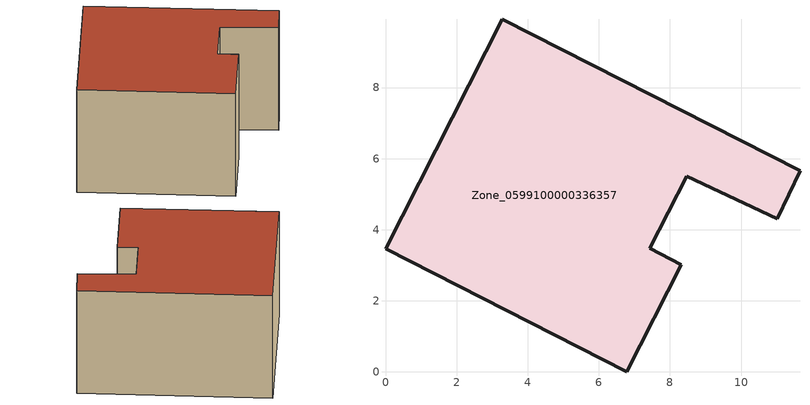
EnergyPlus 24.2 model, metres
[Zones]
Zone_0599100000336357
 floor ground (C_G): 0,3.46 3.29,9.93 11.66,5.66 11.01,4.31 8.47,5.51 7.43,3.48 8.32,3.02 6.78,0 z0
 wall outside (C_F): 11.01,4.31 11.66,5.66 3.29,9.93 0,3.46 6.78,0 8.32,3.02 7.43,3.48 8.47,5.51 11.01,4.31 z0:5.88
 roof outside (C_R): 7.43,3.48 8.47,5.51 11.01,4.31 11.66,5.66 3.29,9.93 0,3.46 6.78,0 8.32,3.02 z5.88
[BUILDING]
Pand.0599100000336357: North Axis=0; Terrain=City; Loads Convergence Tolerance Value=0.04; Temperature Convergence Tolerance Value=0.4; Solar Distribution=FullExterior; Maximum Number of Warmup Days=25; Minimum Number of Warmup Days=1
[Site:Location]
Rotterdam.The.Hague.AP_ZH_NLD Design_Conditions: Latitude=51.96; Longitude=4.45; Time Zone=1; Elevation=-4.5
[SITE:GROUNDTEMPERATURE:BUILDINGSURFACE]
18, 18, 18, 18, 18, 18, 18, 18, 18, 18, 18, 18
[MATERIAL] Thermal Absorptance=0.9; Solar Absorptance=0.7; Visible Absorptance=0.7
Name | Roughness | Thickness | Conductivity | Density | Specific Heat
G.TI.1975-1991 | MediumSmooth | 0.15 | 0.288461 | 540 | 1210
F.TI.1975-1991 | Rough | 0.3 | 0.230769 | 1920 | 840
R.TI.1975-1991 | MediumRough | 0.2 | 0.153846 | 1500 | 1000
[CONSTRUCTION]
C_G: G.TI.1975-1991
C_F: F.TI.1975-1991
C_R: R.TI.1975-1991
[ZONE]
Zone_0599100000336357: Type=1; Multiplier=1; Ceiling Height=Autocalculate; Volume=Autocalculate; Floor Area=autocalculate; Part of Total Floor Area=Yes
[ZONEINFILTRATION:DESIGNFLOWRATE]
Infil_Zone_0599100000336357: Zone or ZoneList or Space or SpaceList=Zone_0599100000336357; Schedule=AlwaysOn; Design Flow Rate Calculation Method=Flow/Area; Flow Rate per Floor Area=0.003; Constant Term Coefficient=1; Temperature Term Coefficient=0; Velocity Term Coefficient=0; Velocity Squared Term Coefficient=0
[HVACTEMPLATE:ZONE:IDEALLOADSAIRSYSTEM]
Zone_0599100000336357: Maximum Heating Supply Air Temperature=50; Minimum Cooling Supply Air Temperature=13; Maximum Heating Supply Air Humidity Ratio=0.0156; Minimum Cooling Supply Air Humidity Ratio=0.0077; Heating Limit=NoLimit; Cooling Limit=NoLimit; Dehumidification Control Type=ConstantSensibleHeatRatio; Cooling Sensible Heat Ratio=0.7; Dehumidification Setpoint=60; Humidification Control Type=None; Humidification Setpoint=30; Outdoor Air Method=None; Outdoor Air Flow Rate per Person=0.00944; Outdoor Air Flow Rate per Zone Floor Area=0; Outdoor Air Flow Rate per Zone=0; Demand Controlled Ventilation Type=None; Outdoor Air Economizer Type=NoEconomizer; Heat Recovery Type=None; Sensible Heat Recovery Effectiveness=0.7; Latent Heat Recovery Effectiveness=0.65
[ZONECONTROL:THERMOSTAT]
ThermostatControl_Zone_0599100000336357: Zone or ZoneList=Zone_0599100000336357; Control Type Schedule=DualSetpointControlType; Control 1=Thermostat_Zone_0599100000336357; Temperature Difference Between Cutout And Setpoint=0
[THERMOSTATSETPOINT:DUALSETPOINT]
Thermostat_Zone_0599100000336357: Heating Setpoint Temperature Schedule=HeatingSetpoint_Zone_0599100000336357; Cooling Setpoint Temperature Schedule=CoolingSetpoint_Zone_0599100000336357
[SCHEDULE:COMPACT]
HeatingSetpoint_Zone_0599100000336357: Through: 12/31, For: AllDays, Until: 24:00, 21
CoolingSetpoint_Zone_0599100000336357: Through: 12/31, For: AllDays, Until: 24:00, 24
DualSetpointControlType: Through: 12/31, For: AllDays, Until: 24:00, 4
AlwaysOn: Through: 12/31, For: AllDays, Until: 24:00, 1
